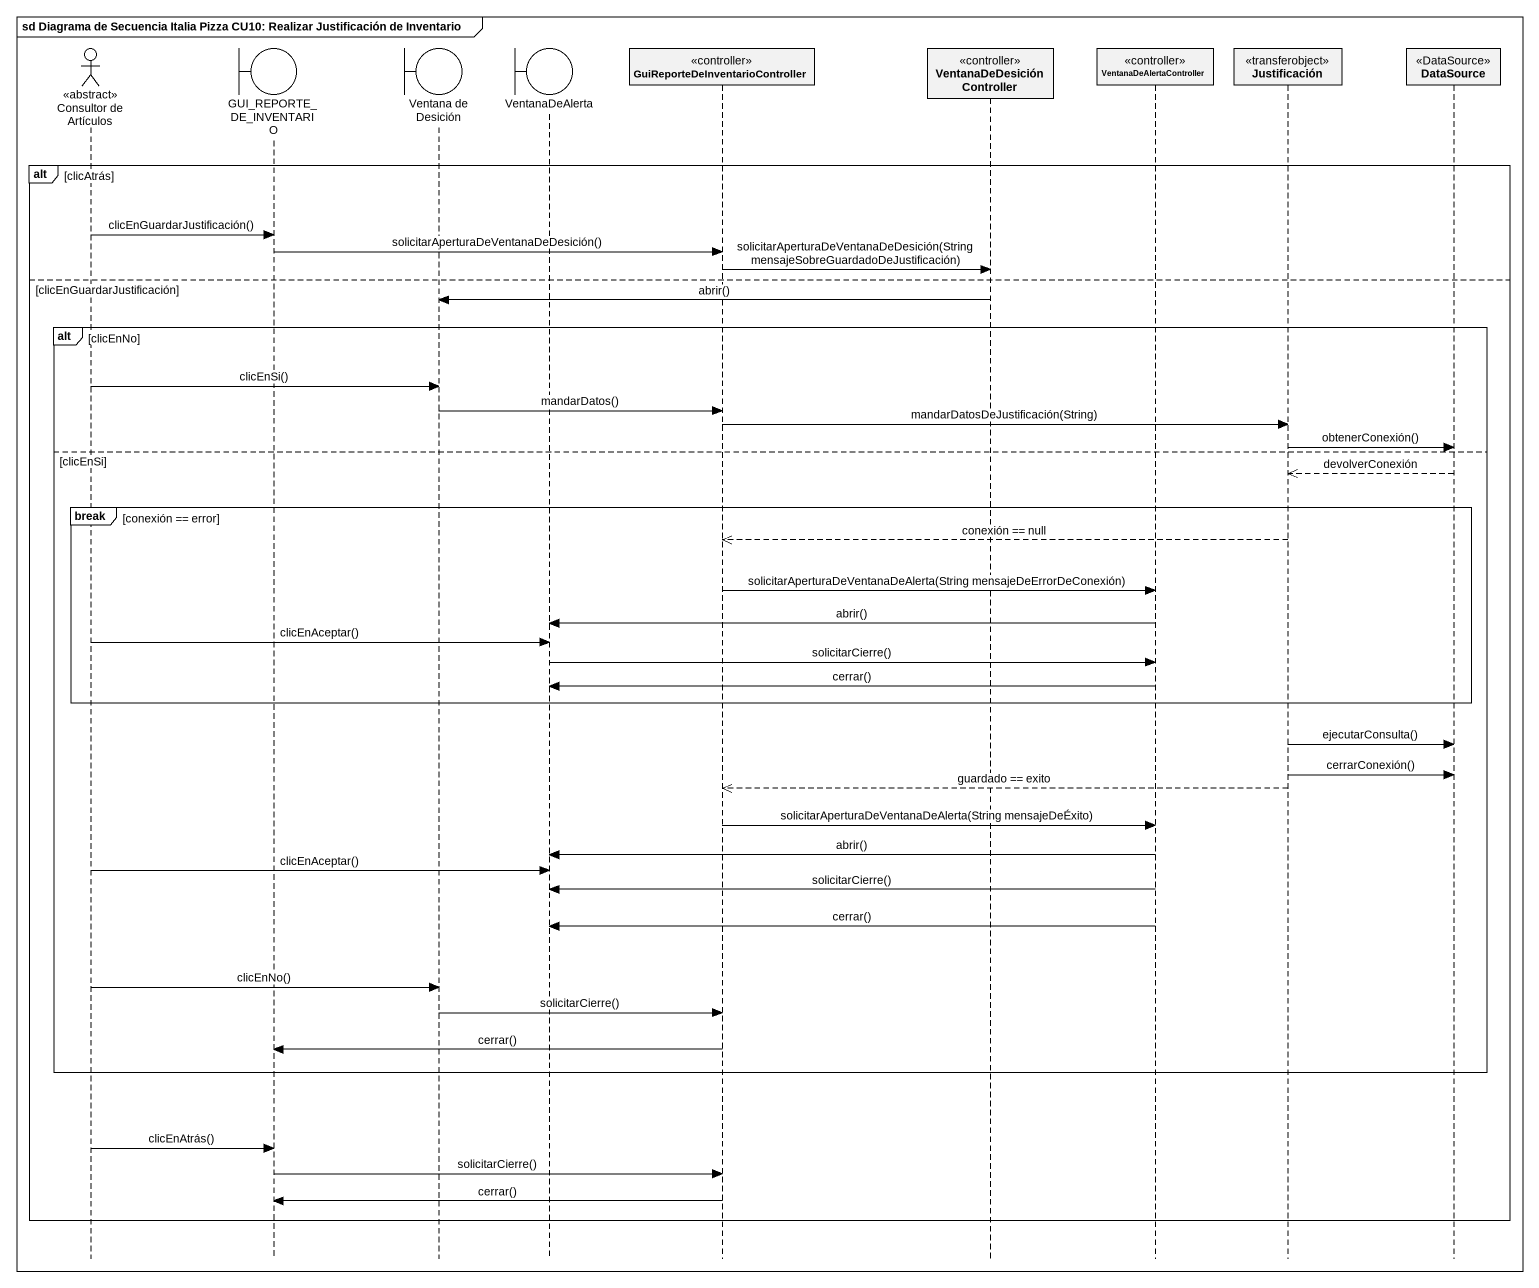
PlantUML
@startuml
mainframe sd Diagrama de Secuencia Italia Pizza CU10: Realizar Justificación de Inventario
hide footbox
actor "Consultor de Artículos" as Consultor_de_Artículos <<abstract>>
boundary GUI_REPORTE_DE_INVENTARIO
boundary "Ventana de Desición" as Ventana_de_Desición
boundary VentanaDeAlerta
participant "GuiReporteDeInventarioController" as GuiReporteDeInventarioContro <<controller>>
participant VentanaDeDesiciónController <<controller>>
participant VentanaDeAlertaController <<controller>>
participant Justificación <<transferobject>>
participant DataSource <<DataSource>>

alt clicAtrás
  Consultor_de_Artículos -> GUI_REPORTE_DE_INVENTARIO : clicEnGuardarJustificación()
  GUI_REPORTE_DE_INVENTARIO -> GuiReporteDeInventarioContro : solicitarAperturaDeVentanaDeDesición()
  GuiReporteDeInventarioContro -> VentanaDeDesiciónController : solicitarAperturaDeVentanaDeDesición(String mensajeSobreGuardadoDeJustificación)
else clicEnGuardarJustificación
  VentanaDeDesiciónController -> Ventana_de_Desición : abrir()
  alt clicEnNo
    Consultor_de_Artículos -> Ventana_de_Desición : clicEnSi()
    Ventana_de_Desición -> GuiReporteDeInventarioContro : mandarDatos()
    GuiReporteDeInventarioContro -> Justificación : mandarDatosDeJustificación(String)
    Justificación -> DataSource : obtenerConexión()
  else clicEnSi
    DataSource -->> Justificación : devolverConexión
    break conexión == error
      Justificación -->> GuiReporteDeInventarioContro : conexión == null
      GuiReporteDeInventarioContro -> VentanaDeAlertaController : solicitarAperturaDeVentanaDeAlerta(String mensajeDeErrorDeConexión)
      VentanaDeAlertaController -> VentanaDeAlerta : abrir()
      Consultor_de_Artículos -> VentanaDeAlerta : clicEnAceptar()
      VentanaDeAlerta -> VentanaDeAlertaController : solicitarCierre()
      VentanaDeAlertaController -> VentanaDeAlerta : cerrar()
    end
    Justificación -> DataSource : ejecutarConsulta()
    Justificación -> DataSource : cerrarConexión()
    Justificación -->> GuiReporteDeInventarioContro : guardado == exito
    GuiReporteDeInventarioContro -> VentanaDeAlertaController : solicitarAperturaDeVentanaDeAlerta(String mensajeDeÉxito)
    VentanaDeAlertaController -> VentanaDeAlerta : abrir()
    Consultor_de_Artículos -> VentanaDeAlerta : clicEnAceptar()
    VentanaDeAlertaController -> VentanaDeAlerta : solicitarCierre()
    VentanaDeAlertaController -> VentanaDeAlerta : cerrar()
    Consultor_de_Artículos -> Ventana_de_Desición : clicEnNo()
    Ventana_de_Desición -> GuiReporteDeInventarioContro : solicitarCierre()
    GuiReporteDeInventarioContro -> GUI_REPORTE_DE_INVENTARIO : cerrar()
  end
  Consultor_de_Artículos -> GUI_REPORTE_DE_INVENTARIO : clicEnAtrás()
  GUI_REPORTE_DE_INVENTARIO -> GuiReporteDeInventarioContro : solicitarCierre()
  GuiReporteDeInventarioContro -> GUI_REPORTE_DE_INVENTARIO : cerrar()
end
@enduml
